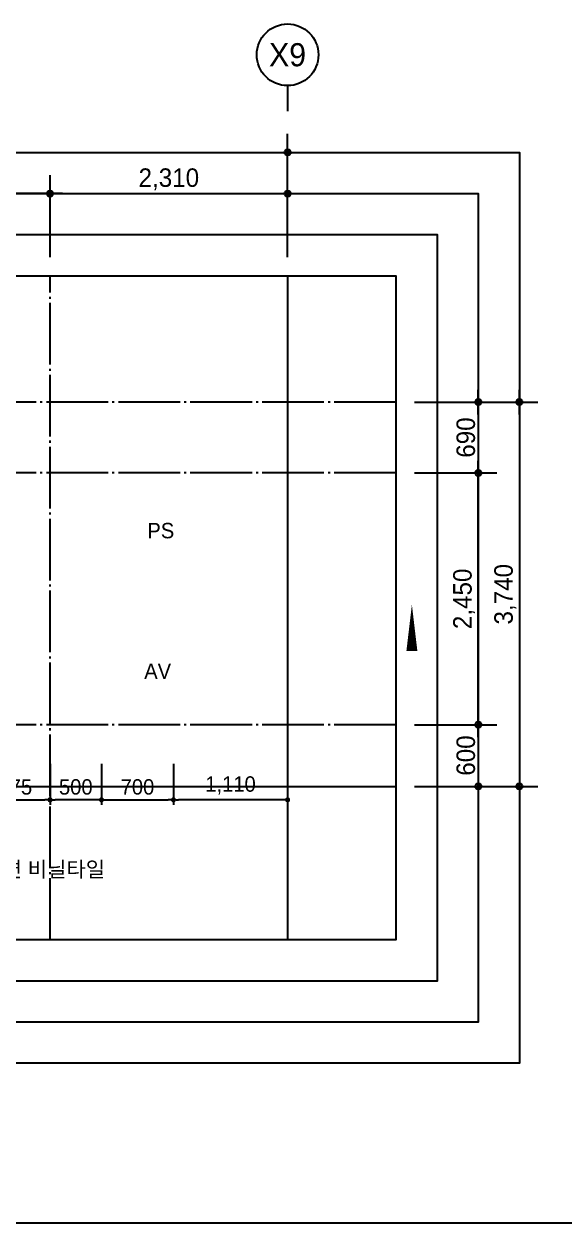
# Model space of a CAD drawing. Header units: millimetres. Extents: x 252711992 to 505989238, y 504776675 to 1009617600.
# Drawn here: x 253396585 to 253401837, y 504818337 to 504830007 of the extents above; entities that cross this region are included whole.
import ezdxf
from ezdxf.enums import TextEntityAlignment as Align
from ezdxf.xclip import XClip

# ---------------------------------------------------------------- set-up
doc = ezdxf.new("R2010")
doc.units = ezdxf.units.MM
doc.header["$XCLIPFRAME"] = 0
doc.linetypes.add('CEN', pattern=[35, 30, -2, 1, -2])
for name, color, linetype in [('$ZCDB_AUDIT_GENERATED_600D18', 7, 'Continuous'), ('0KD DIM', 7, 'Continuous'), ('4A.TEC CEN', 1, 'CEN'), ('4A.TEC TEXT', 7, 'Continuous'), ('4A.TEC TEXT 2', 3, 'Continuous'), ('4A.TEC 심볼', 7, 'Continuous'), ('SYM', 1, 'Continuous'), ('TEXT', 7, 'Continuous')]:
    doc.layers.add(name, color=color, linetype=linetype)
doc.layers.add('DEFPOINT', color=135, linetype='Continuous', plot=False)
doc.styles.add('GHS', font='malgun.ttf')
doc.styles.add('나눔고딕', font='')
doc.styles.add('돋움', font='')
doc.styles.add('돋음체', font='')
doc.styles.add('울릉도L', font='')
doc.styles.get('나눔고딕').set_extended_font_data('Dotum')
doc.styles.get('돋움').set_extended_font_data('Dotum')
doc.styles.get('돋음체').set_extended_font_data('Dotum')
doc.styles.get('울릉도L').set_extended_font_data('Dotum')
doc.dimstyles.new('DIM_600(외부치수)', dxfattribs={"dimscale": 400, "dimtxt": 3.3, "dimasz": 1, "dimexe": 2, "dimexo": 2, "dimgap": 1, "dimtad": 1, "dimdec": 0, "dimdsep": 46, "dimlunit": 6, "dimtxsty": '나눔고딕', "dimblk1": 'DIMDOT', "dimblk2": 'DIMDOT', "dimsah": 1, "dimcen": 2.5, "dimdle": 1.5, "dimclrd": 8, "dimclre": 8, "dimclrt": 3, "dimadec": 0, "dimazin": 0, "dimtfac": 1, "dimtdec": 0, "dimtix": 1, "dimtmove": 2, "dimatfit": 3, "dimldrblk": 'DIMDOT', "dimfxl": 1, "dimtvp": 1, "dimtolj": 1, "dimtzin": 0, "dimarcsym": 0})
doc.dimstyles.new('KD DIM 1', dxfattribs={"dimscale": 50, "dimtxt": 3, "dimasz": 1, "dimexe": 1, "dimexo": 1, "dimgap": 1, "dimtad": 1, "dimdec": 0, "dimzin": 0, "dimdsep": 46, "dimlunit": 6, "dimtxsty": '돋음체', "dimblk": 'DOT', "dimcen": 3, "dimdle": 1, "dimclrd": 256, "dimclre": 256, "dimclrt": 3, "dimazin": 0, "dimtfac": 1, "dimtdec": 0, "dimtix": 1, "dimtmove": 2, "dimatfit": 3, "dimldrblk": 'OBLIQUE', "dimfxl": 1, "dimtvp": 0.8333, "dimtolj": 1, "dimtzin": 0, "dimarcsym": 0})

# ---------------------------------------------------------------- blocks, each defined once
blk = doc.blocks.new('dwgFD3B')
at = {"layer": '4A.TEC CEN', "color": 250, "ltscale": 500}
blk.add_line((49194.51, -169936.83, -3333.33), (358000, -169936.83, -3333.33), dxfattribs=at)
at = {"layer": '4A.TEC CEN', "color": 250, "ltscale": 500, "elevation": -3333.33}
blk.add_lwpolyline([(252807.63, -39163.16), (252807.63, -267000)], dxfattribs=at)
blk = doc.blocks.new('DIMDOT')
at = {"color": 0}
blk.add_line((-2, 0), (2, 0), dxfattribs=at)
for radius in [0.5, 0.25]:
    blk.add_circle((0, 0), radius, dxfattribs=at)
blk = doc.blocks.new('*D501')
at = {"layer": '$ZCDB_AUDIT_GENERATED_600D18', "color": 8, "lineweight": -2, "transparency": 16777216}
for p, q in [((253388149, 504827737), (253388149, 504828937)), ((253399149, 504827737), (253399149, 504828937)), ((253388209, 504828757), (253399089, 504828757))]:
    blk.add_line(p, q, dxfattribs=at)
at = {"layer": 'Defpoints', "color": 0, "transparency": 16777216}
for p in [(253399149, 504828757), (253388149, 504827557, 0), (253399149, 504827557)]:
    blk.add_point(p, dxfattribs=at)
at = {"layer": '$ZCDB_AUDIT_GENERATED_600D18', "color": 8, "lineweight": -2, "transparency": 16777216, "xscale": 60, "yscale": 60, "zscale": 60, "rotation": 180}
blk.add_blockref('DIMDOT', (253388149, 504828757), dxfattribs=at)
at = {"layer": '$ZCDB_AUDIT_GENERATED_600D18', "color": 8, "lineweight": -2, "transparency": 16777216, "xscale": 60, "yscale": 60, "zscale": 60}
blk.add_blockref('DIMDOT', (253399149, 504828757), dxfattribs=at)
at = {"layer": '$ZCDB_AUDIT_GENERATED_600D18', "color": 3, "transparency": 16777216, "insert": (253393649, 504828895), "char_height": 180, "attachment_point": 5, "style": '나눔고딕'}
blk.add_mtext('\\A1;11,000', dxfattribs=at)
blk = doc.blocks.new('*D502')
at = {"layer": '$ZCDB_AUDIT_GENERATED_600D18', "color": 8, "lineweight": -2, "transparency": 16777216}
for p, q in [((253396839, 504827737), (253396839, 504828537)), ((253399149, 504827737), (253399149, 504828537)), ((253396899, 504828357), (253399089, 504828357))]:
    blk.add_line(p, q, dxfattribs=at)
at = {"layer": 'Defpoints', "color": 0, "transparency": 16777216}
for p in [(253399149, 504828357), (253396839, 504827557, 569), (253399149, 504827557, 4431)]:
    blk.add_point(p, dxfattribs=at)
at = {"layer": '$ZCDB_AUDIT_GENERATED_600D18', "color": 8, "lineweight": -2, "transparency": 16777216, "xscale": 60, "yscale": 60, "zscale": 60, "rotation": 180}
blk.add_blockref('DIMDOT', (253396839, 504828357), dxfattribs=at)
at = {"layer": '$ZCDB_AUDIT_GENERATED_600D18', "color": 8, "lineweight": -2, "transparency": 16777216, "xscale": 60, "yscale": 60, "zscale": 60}
blk.add_blockref('DIMDOT', (253399149, 504828357), dxfattribs=at)
at = {"layer": '$ZCDB_AUDIT_GENERATED_600D18', "color": 3, "transparency": 16777216, "insert": (253397994, 504828495), "char_height": 180, "attachment_point": 5, "style": '나눔고딕'}
blk.add_mtext('\\A1;2,310', dxfattribs=at)
blk = doc.blocks.new('*D506')
at = {"layer": '$ZCDB_AUDIT_GENERATED_600D18', "color": 8, "lineweight": -2, "transparency": 16777216}
for p, q in [((253394389, 504827737), (253394389, 504828537)), ((253396839, 504827737), (253396839, 504828537)), ((253396779, 504828357), (253394449, 504828357))]:
    blk.add_line(p, q, dxfattribs=at)
at = {"layer": 'Defpoints', "color": 0, "transparency": 16777216}
for p in [(253394389, 504828357), (253394389, 504827557, 81667), (253396839, 504827557, 61250)]:
    blk.add_point(p, dxfattribs=at)
at = {"layer": '$ZCDB_AUDIT_GENERATED_600D18', "color": 8, "lineweight": -2, "transparency": 16777216, "xscale": 60, "yscale": 60, "zscale": 60, "rotation": 180}
blk.add_blockref('DIMDOT', (253394389, 504828357), dxfattribs=at)
at = {"layer": '$ZCDB_AUDIT_GENERATED_600D18', "color": 8, "lineweight": -2, "transparency": 16777216, "xscale": 60, "yscale": 60, "zscale": 60}
blk.add_blockref('DIMDOT', (253396839, 504828357), dxfattribs=at)
at = {"layer": '$ZCDB_AUDIT_GENERATED_600D18', "color": 3, "transparency": 16777216, "insert": (253395614, 504828495), "char_height": 180, "attachment_point": 5, "style": '나눔고딕'}
blk.add_mtext('\\A1;2,450', dxfattribs=at)
blk = doc.blocks.new('*D507')
at = {"layer": '$ZCDB_AUDIT_GENERATED_600D18', "color": 8, "lineweight": -2, "transparency": 16777216}
for p, q in [((253400383, 504826327), (253401583, 504826327)), ((253401403, 504826267), (253401403, 504822647)), ((253400383, 504822587), (253401583, 504822587))]:
    blk.add_line(p, q, dxfattribs=at)
at = {"layer": 'Defpoints', "color": 0, "transparency": 16777216}
for p in [(253400203, 504826327, 0), (253400203, 504822587, 0), (253401403, 504822587)]:
    blk.add_point(p, dxfattribs=at)
at = {"layer": '$ZCDB_AUDIT_GENERATED_600D18', "color": 8, "lineweight": -2, "transparency": 16777216, "xscale": 60, "yscale": 60, "zscale": 60}
for p, rotation in [((253401403, 504826327), 90), ((253401403, 504822587), 270)]:
    blk.add_blockref('DIMDOT', p, dxfattribs=dict(at, rotation=rotation))
at = {"layer": '$ZCDB_AUDIT_GENERATED_600D18', "color": 3, "transparency": 16777216, "insert": (253401266, 504824457), "char_height": 180, "attachment_point": 5, "rotation": 90, "style": '나눔고딕'}
blk.add_mtext('\\A1;3,740', dxfattribs=at)
blk = doc.blocks.new('*D508')
at = {"layer": '$ZCDB_AUDIT_GENERATED_600D18', "color": 8, "lineweight": -2, "transparency": 16777216}
for p, q in [((253400383, 504826327), (253401183, 504826327)), ((253401003, 504826267), (253401003, 504825697)), ((253400383, 504825637), (253401183, 504825637))]:
    blk.add_line(p, q, dxfattribs=at)
at = {"layer": 'Defpoints', "color": 0, "transparency": 16777216}
for p in [(253400203, 504826327, 0), (253400203, 504825637, 0), (253401003, 504825637)]:
    blk.add_point(p, dxfattribs=at)
at = {"layer": '$ZCDB_AUDIT_GENERATED_600D18', "color": 8, "lineweight": -2, "transparency": 16777216, "xscale": 60, "yscale": 60, "zscale": 60}
for p, rotation in [((253401003, 504826327), 90), ((253401003, 504825637), 270)]:
    blk.add_blockref('DIMDOT', p, dxfattribs=dict(at, rotation=rotation))
at = {"layer": '$ZCDB_AUDIT_GENERATED_600D18', "color": 3, "transparency": 16777216, "insert": (253400883, 504825982), "char_height": 180, "attachment_point": 5, "rotation": 90, "style": '나눔고딕'}
blk.add_mtext('\\A1;690', dxfattribs=at)
blk = doc.blocks.new('*D509')
at = {"layer": '$ZCDB_AUDIT_GENERATED_600D18', "color": 8, "lineweight": -2, "transparency": 16777216}
for p, q in [((253400383, 504825637), (253401183, 504825637)), ((253401003, 504823247), (253401003, 504825577)), ((253400383, 504823187), (253401183, 504823187))]:
    blk.add_line(p, q, dxfattribs=at)
at = {"layer": 'Defpoints', "color": 0, "transparency": 16777216}
for p in [(253400203, 504825637, 0), (253401003, 504825637), (253400203, 504823187, 0)]:
    blk.add_point(p, dxfattribs=at)
at = {"layer": '$ZCDB_AUDIT_GENERATED_600D18', "color": 8, "lineweight": -2, "transparency": 16777216, "xscale": 60, "yscale": 60, "zscale": 60}
for p, rotation in [((253401003, 504825637), 90), ((253401003, 504823187), 270)]:
    blk.add_blockref('DIMDOT', p, dxfattribs=dict(at, rotation=rotation))
at = {"layer": '$ZCDB_AUDIT_GENERATED_600D18', "color": 3, "transparency": 16777216, "insert": (253400866, 504824412), "char_height": 180, "attachment_point": 5, "rotation": 90, "style": '나눔고딕'}
blk.add_mtext('\\A1;2,450', dxfattribs=at)
blk = doc.blocks.new('*D510')
at = {"layer": '$ZCDB_AUDIT_GENERATED_600D18', "color": 8, "lineweight": -2, "transparency": 16777216}
for p, q in [((253400383, 504823187), (253401183, 504823187)), ((253401003, 504823127), (253401003, 504822647)), ((253400383, 504822587), (253401183, 504822587))]:
    blk.add_line(p, q, dxfattribs=at)
at = {"layer": 'Defpoints', "color": 0, "transparency": 16777216}
for p in [(253400203, 504823187, 0), (253400203, 504822587, 0), (253401003, 504822587)]:
    blk.add_point(p, dxfattribs=at)
at = {"layer": '$ZCDB_AUDIT_GENERATED_600D18', "color": 8, "lineweight": -2, "transparency": 16777216, "xscale": 60, "yscale": 60, "zscale": 60}
for p, rotation in [((253401003, 504823187), 90), ((253401003, 504822587), 270)]:
    blk.add_blockref('DIMDOT', p, dxfattribs=dict(at, rotation=rotation))
at = {"layer": '$ZCDB_AUDIT_GENERATED_600D18', "color": 3, "transparency": 16777216, "insert": (253400883, 504822887), "char_height": 180, "attachment_point": 5, "rotation": 90, "style": '나눔고딕'}
blk.add_mtext('\\A1;600', dxfattribs=at)
blk = doc.blocks.new('_Dot')
at = {"color": 0, "linetype": 'ByBlock', "lineweight": -2}
blk.add_line((-0.5, 0), (-1, 0), dxfattribs=at)
at = {"color": 0, "linetype": 'ByBlock', "const_width": 0.5}
blk.add_lwpolyline([(-0.25, 0, 1), (0.25, 0, 1)], format="xyb", close=True, dxfattribs=at)
blk = doc.blocks.new('*D1082')
at = {"layer": '0KD DIM', "lineweight": -2, "transparency": 16777216}
for p, q in [((253396164, 504822806), (253396164, 504822406)), ((253396839, 504822806), (253396839, 504822406)), ((253396214, 504822456), (253396789, 504822456))]:
    blk.add_line(p, q, dxfattribs=at)
at = {"layer": 'Defpoints', "color": 0, "transparency": 16777216}
for p in [(253396164, 504822856), (253396839, 504822856), (253396839, 504822456)]:
    blk.add_point(p, dxfattribs=at)
at = {"layer": '0KD DIM', "lineweight": -2, "transparency": 16777216, "xscale": 50, "yscale": 50, "zscale": 50, "rotation": 180}
blk.add_blockref('_Dot', (253396164, 504822456), dxfattribs=at)
at = {"layer": '0KD DIM', "lineweight": -2, "transparency": 16777216, "xscale": 50, "yscale": 50, "zscale": 50}
blk.add_blockref('_Dot', (253396839, 504822456), dxfattribs=at)
at = {"layer": '0KD DIM', "color": 3, "transparency": 16777216, "insert": (253396501, 504822581), "char_height": 150, "attachment_point": 5, "style": '돋음체'}
blk.add_mtext('\\A1;675', dxfattribs=at)
blk = doc.blocks.new('_OBLIQUE')
at = {"color": 0, "linetype": 'ByBlock'}
blk.add_line((-0.5, -0.5), (0.5, 0.5), dxfattribs=at)
blk = doc.blocks.new('*D1083')
at = {"layer": '0KD DIM', "lineweight": -2, "transparency": 16777216}
for p, q in [((253396839, 504822806), (253396839, 504822406)), ((253397339, 504822806), (253397339, 504822406)), ((253397289, 504822456), (253396889, 504822456))]:
    blk.add_line(p, q, dxfattribs=at)
at = {"layer": 'Defpoints', "color": 0, "transparency": 16777216}
for p in [(253396839, 504822856), (253397339, 504822856), (253396839, 504822456)]:
    blk.add_point(p, dxfattribs=at)
at = {"layer": '0KD DIM', "lineweight": -2, "transparency": 16777216, "xscale": 50, "yscale": 50, "zscale": 50, "rotation": 180}
blk.add_blockref('_Dot', (253396839, 504822456), dxfattribs=at)
at = {"layer": '0KD DIM', "lineweight": -2, "transparency": 16777216, "xscale": 50, "yscale": 50, "zscale": 50}
blk.add_blockref('_Dot', (253397339, 504822456), dxfattribs=at)
at = {"layer": '0KD DIM', "color": 3, "transparency": 16777216, "insert": (253397089, 504822581), "char_height": 150, "attachment_point": 5, "style": '돋음체'}
blk.add_mtext('\\A1;500', dxfattribs=at)
blk = doc.blocks.new('*D1084')
at = {"layer": '0KD DIM', "lineweight": -2, "transparency": 16777216}
for p, q in [((253397339, 504822806), (253397339, 504822406)), ((253398039, 504822806), (253398039, 504822406)), ((253397389, 504822456), (253397989, 504822456))]:
    blk.add_line(p, q, dxfattribs=at)
at = {"layer": 'Defpoints', "color": 0, "transparency": 16777216}
for p in [(253397339, 504822856), (253398039, 504822856), (253398039, 504822456)]:
    blk.add_point(p, dxfattribs=at)
at = {"layer": '0KD DIM', "lineweight": -2, "transparency": 16777216, "xscale": 50, "yscale": 50, "zscale": 50, "rotation": 180}
blk.add_blockref('_Dot', (253397339, 504822456), dxfattribs=at)
at = {"layer": '0KD DIM', "lineweight": -2, "transparency": 16777216, "xscale": 50, "yscale": 50, "zscale": 50}
blk.add_blockref('_Dot', (253398039, 504822456), dxfattribs=at)
at = {"layer": '0KD DIM', "color": 3, "transparency": 16777216, "insert": (253397689, 504822581), "char_height": 150, "attachment_point": 5, "style": '돋음체'}
blk.add_mtext('\\A1;700', dxfattribs=at)
blk = doc.blocks.new('*D1085')
at = {"layer": '0KD DIM', "lineweight": -2, "transparency": 16777216}
for p, q in [((253398039, 504822806), (253398039, 504822406)), ((253399149, 504822806), (253399149, 504822406)), ((253399099, 504822456), (253398089, 504822456))]:
    blk.add_line(p, q, dxfattribs=at)
at = {"layer": 'Defpoints', "color": 0, "transparency": 16777216}
for p in [(253398039, 504822856), (253399149, 504822856), (253398039, 504822456)]:
    blk.add_point(p, dxfattribs=at)
at = {"layer": '0KD DIM', "lineweight": -2, "transparency": 16777216, "xscale": 50, "yscale": 50, "zscale": 50, "rotation": 180}
blk.add_blockref('_Dot', (253398039, 504822456), dxfattribs=at)
at = {"layer": '0KD DIM', "lineweight": -2, "transparency": 16777216, "xscale": 50, "yscale": 50, "zscale": 50}
blk.add_blockref('_Dot', (253399149, 504822456), dxfattribs=at)
at = {"layer": '0KD DIM', "color": 3, "transparency": 16777216, "insert": (253398594, 504822596), "char_height": 150, "attachment_point": 5, "style": '돋음체'}
blk.add_mtext('\\A1;1,110', dxfattribs=at)
blk = doc.blocks.new('ccs122')
at = {"layer": '4A.TEC 심볼'}
blk.add_line((0, 8), (0, 3), dxfattribs=at)
blk.add_circle((0, 14), 6, dxfattribs=at)
at = {"layer": '4A.TEC TEXT 2', "color": 3, "style": 'GHS'}
blk.add_attdef('NO', text='', height=4.5, dxfattribs=at).set_placement((-0.01, 14.02), align=Align.MIDDLE_CENTER)

msp = doc.modelspace()

# ---------------------------------------------------------------- linework, layer by layer
at = {"layer": '4A.TEC CEN', "ltscale": 20}
for p, q in [((253396838.77, 504821092.16, 1666.67), (253396838.77, 504827557.16, 1666.67)), ((253400203.05, 504826327.14, 1666.67), (253386892.67, 504826327.14, 1666.67)), ((253400203.05, 504825637.14, 1666.67), (253394388.77, 504825637.14, 1666.67)), ((253400203.05, 504823187.14, 1666.67), (253386892.67, 504823187.14, 1666.67))]:
    msp.add_line(p, q, dxfattribs=at)
at = {"layer": 'DEFPOINT'}
msp.add_line((253420191.54, 504818337.29, 3333.33), (253383991.54, 504818337.29, 3333.33), dxfattribs=at)
at = {"layer": 'DEFPOINT', "elevation": 3333.33}
for points in [[(253385692.67, 504828757.16), (253401403.05, 504828757.16), (253401403.05, 504819892.16), (253385692.67, 504819892.16)], [(253386092.67, 504828357.16), (253401003.05, 504828357.16), (253401003.05, 504820292.16), (253386092.67, 504820292.16)], [(253386492.67, 504827957.16), (253400603.05, 504827957.16), (253400603.05, 504820692.16), (253386492.67, 504820692.16)], [(253386892.67, 504827557.16), (253400203.05, 504827557.16), (253400203.05, 504821092.16), (253386892.67, 504821092.16)]]:
    msp.add_lwpolyline(points, close=True, dxfattribs=at)
at = {"layer": 'SYM', "elevation": 1666.67}
msp.add_lwpolyline([(253400357.91, 504824356.32, 0, 106.74, 0), (253400357.91, 504823903.45, 0, 0, 0), (253399044.96, 504823903.45, 0, 0, 0)], format="xyseb", dxfattribs=at)

# ---------------------------------------------------------------- block references
ref = msp.add_blockref('dwgFD3B', (253146341.15, 504992523.98, -4999.1))
XClip(ref).set_block_clipping_path([(240551.5187525749, -171431.8169597387), (253861.8992676735, -164966.8169609308)])
at = {"layer": '4A.TEC 심볼'}
ref = msp.add_blockref('ccs122', (253399148.78, 504829007.16, -7764.32), dxfattribs=dict(at, xscale=49.99999977496833, yscale=49.99999977496833, zscale=49.99999977496833))
ref.add_attrib('NO', 'X9', dxfattribs={"layer": '0', "color": 3, "height": 225, "style": '울릉도L'}).set_placement((253399148.47, 504829708.06, -7764.32), align=Align.MIDDLE_CENTER)

# ---------------------------------------------------------------- texts
at = {"layer": '4A.TEC TEXT', "style": '돋움'}
msp.add_text('무석면 비닐타일', height=150, dxfattribs=at).set_placement((253396001.93, 504821779.84), align=Align.MIDDLE_LEFT)
at = {"layer": 'TEXT', "style": '돋움'}
for s, p in [('PS', (253397915.89, 504825076.43, -3333.33)), ('AV', (253397885.42, 504823707.78, -3333.33))]:
    msp.add_text(s, height=150, dxfattribs=at).set_placement(p, align=Align.MIDDLE_CENTER)

# ---------------------------------------------------------------- dimensions: what is measured, and where the dimension line sits
at = {"layer": '$ZCDB_AUDIT_GENERATED_600D18'}
for base, p1, p2, picture, middle in [((253399148.78, 504828757.16, -7764.32), (253388148.78, 504827557.16, -7764.32), (253399148.78, 504827557.16, -7764.32), '*D501', (253393648.78, 504828894.62, -7764.32)), ((253399148.78, 504828357.16, -7764.32), (253396838.77, 504827557.16, -7195.76), (253399148.78, 504827557.16, -3332.88), '*D502', (253397993.77, 504828494.62, -7764.32))]:
    dim = msp.add_linear_dim(base=base, p1=p1, p2=p2, dimstyle='DIM_600(외부치수)', override={"dimscale": 300, "dimtxt": 0.6, "dimasz": 0.2, "dimexe": 0.6, "dimexo": 0.6, "dimgap": 0.1, "dimdec": 1, "dimblk1": 'DIMDOT', "dimblk2": 'DIMDOT', "dimdle": 0.5}, dxfattribs=at)
    dim.commit()
    dim.dimension.update_dxf_attribs({"geometry": picture, "text_midpoint": middle})
for base, p1, p2, angle, picture, middle in [((253394388.77, 504828357.16, -7764.32), (253396838.77, 504827557.16, 53485.68), (253394388.77, 504827557.16, 73902.34), 180, '*D506', (253395613.77, 504828494.62, -7764.32)), ((253401403.05, 504822587.14, -4999.55), (253400203.05, 504826327.14, -4999.55), (253400203.05, 504822587.14, -4999.55), 270, '*D507', (253401265.59, 504824457.14, -4999.55)), ((253401003.05, 504825637.14, -4999.55), (253400203.05, 504826327.14, -4999.55), (253400203.05, 504825637.14, -4999.55), 270, '*D508', (253400882.93, 504825982.14, -4999.55)), ((253401003.05, 504825637.14, -4999.55), (253400203.05, 504823187.14, -4999.55), (253400203.05, 504825637.14, -4999.55), 90, '*D509', (253400865.59, 504824412.14, -4999.55)), ((253401003.05, 504822587.14, -4999.55), (253400203.05, 504823187.14, -4999.55), (253400203.05, 504822587.14, -4999.55), 270, '*D510', (253400882.93, 504822887.14, -4999.55))]:
    dim = msp.add_linear_dim(base=base, p1=p1, p2=p2, angle=angle, dimstyle='DIM_600(외부치수)', override={"dimscale": 300, "dimtxt": 0.6, "dimasz": 0.2, "dimexe": 0.6, "dimexo": 0.6, "dimgap": 0.1, "dimdec": 1, "dimblk1": 'DIMDOT', "dimblk2": 'DIMDOT', "dimdle": 0.5}, dxfattribs=at)
    dim.commit()
    dim.dimension.update_dxf_attribs({"geometry": picture, "text_midpoint": middle})
at = {"layer": '0KD DIM'}
for base, p1, p2, angle, picture, middle in [((253396838.77, 504822456.32, 1666.67), (253396163.77, 504822856.32, 1666.67), (253396838.77, 504822856.32, 1666.67), 0, '*D1082', (253396501.27, 504822581.42, 1666.67)), ((253396838.77, 504822456.32, 1666.67), (253397338.77, 504822856.32, 1666.67), (253396838.77, 504822856.32, 1666.67), 180, '*D1083', (253397088.77, 504822581.42, 1666.67)), ((253398038.77, 504822456.32, 1666.67), (253397338.77, 504822856.32, 1666.67), (253398038.77, 504822856.32, 1666.67), 0, '*D1084', (253397688.77, 504822581.42, 1666.67)), ((253398038.77, 504822456.32, 1666.67), (253399148.78, 504822856.32, 1666.67), (253398038.77, 504822856.32, 1666.67), 180, '*D1085', (253398593.77, 504822595.87, 1666.67))]:
    dim = msp.add_linear_dim(base=base, p1=p1, p2=p2, angle=angle, dimstyle='KD DIM 1', dxfattribs=at)
    dim.commit()
    dim.dimension.update_dxf_attribs({"geometry": picture, "text_midpoint": middle})

doc.saveas('drawing.dxf')
